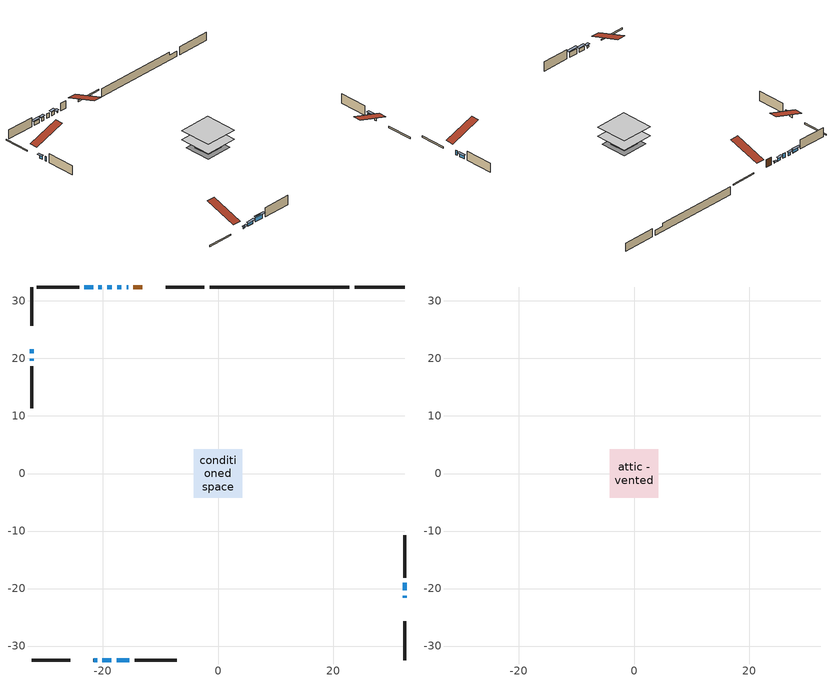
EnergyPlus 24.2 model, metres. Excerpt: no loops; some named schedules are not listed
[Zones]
conditioned space
 floor adiabatic (AdiabaticFloorConstruction): -4.24,-4.24 -4.24,4.24 4.24,4.24 4.24,-4.24 z0.59
 floor foundation (Slab1 construction): -2.09,-2.09 -2.09,2.09 2.09,2.09 2.09,-2.09 z-1.54
 floor foundation (Slab1 construction 1): -3.51,-3.51 -3.51,3.51 3.51,3.51 3.51,-3.51 z-1.54
 wall outside (RimJoist1 construction): -2.36,32.42 -9.1,32.42 / -32.42,-32.42 -25.67,-32.42 / -32.42,32.42 -32.42,25.67 / 32.42,-32.42 32.42,-25.67 z0.59:0.89
 wall outside (AdiabaticWallConstruction 1): -13.14,32.42 -14.7,32.42 z0.59:2.62
 wall outside (AdiabaticWallConstruction): -15.62,32.42 -15.86,32.42 z0.59:0.88; -16.78,32.42 -17.55,32.42 / -32.42,21.64 -32.42,20.88 / -20.17,32.42 -20.78,32.42 / -20.1,-32.42 -18.57,-32.42 / -21.71,32.42 -23.23,32.42 / 32.42,-20.33 32.42,-19.01 z0.59:1.51; -32.42,19.95 -32.42,19.56 / -18.47,32.42 -19.24,32.42 / 32.42,-21.64 32.42,-21.26 z0.59:1.81; -21.64,-32.42 -21.02,-32.42 z0.59:1.05; -17.64,-32.42 -15.43,-32.42 z0.59:1.96
 wall outside (Wall1 construction): -24.16,32.42 -31.49,32.42 / -14.5,-32.42 -7.17,-32.42 / -32.42,18.64 -32.42,11.31 / 32.42,-18.08 32.42,-10.75 z0.59:3.03
 wall foundation (FoundationWall1 construction): 32.42,32.42 23.78,32.42 z-1.54:0.59
 wall foundation (FoundationWall2 construction): -1.43,32.42,-1.54 -1.43,32.42,0.59 20.43,32.42,0.59 20.43,32.42,-0.18 22.85,32.42,-0.18 22.85,32.42,-1.54
 window (WindowConstruction 7): -15.63,32.42 -15.86,32.42 z0.59:0.87
 window (WindowConstruction 5): -16.78,32.42 -17.55,32.42 z0.59:1.5
 window (WindowConstruction 6): -32.42,21.64 -32.42,20.88 z0.59:1.5
 window (WindowConstruction 9): -32.42,19.95 -32.42,19.57 z0.59:1.81
 window (WindowConstruction 10): -18.48,32.42 -19.24,32.42 z0.59:1.81
 window (WindowConstruction 11): 32.42,-21.64 32.42,-21.26 z0.59:1.81
 window (WindowConstruction 8): -21.64,-32.42 -21.02,-32.42 z0.59:1.05
 window (WindowConstruction): -20.17,32.42 -20.78,32.42 z0.59:1.5
 window (WindowConstruction 1): -20.09,-32.42 -18.57,-32.42 z0.59:1.5
 window (WindowConstruction 2): -21.71,32.42 -23.23,32.42 z0.59:1.5
 window (WindowConstruction 3): 32.42,-20.33 32.42,-19.01 z0.59:1.5
 window (WindowConstruction 4): -17.64,-32.42 -15.43,-32.42 z0.59:1.96
 door (Door): -13.14,32.42 -14.7,32.42 z0.59:2.62
 ceiling adiabatic (AdiabaticFloorConstruction): 4.24,-4.24 4.24,4.24 -4.24,4.24 -4.24,-4.24 z0.59
attic - vented
 floor to conditioned space (Floor1 construction Reversed): -4.24,-4.24 -4.24,4.24 4.24,4.24 4.24,-4.24 z3.03
 roof outside (Roof1 construction): -12.21,32.42,3.03 -12.21,24.15,5.78 -10.03,24.15,5.78 -10.03,32.42,3.03; -22.57,-32.42,3.03 -22.57,-24.15,5.78 -24.75,-24.15,5.78 -24.75,-32.42,3.03; -32.42,22.57,3.03 -24.15,22.57,5.78 -24.15,24.75,5.78 -32.42,24.75,3.03; 32.42,-22.57,3.03 24.15,-22.57,5.78 24.15,-24.75,5.78 32.42,-24.75,3.03
shading: -16.15,32.42 -15.33,32.42 -15.33,33.03 -16.15,33.03 z1.17; -17.85,32.42 -16.49,32.42 -16.49,33.03 -17.85,33.03 z1.8; -32.42,20.58 -32.42,21.94 -33.03,21.94 -33.03,20.58 z1.8; -20.72,-32.42 -21.94,-32.42 -21.94,-33.03 -20.72,-33.03 z1.35; -21.08,32.42 -19.87,32.42 -19.87,33.03 -21.08,33.03 z1.8; -18.27,-32.42 -20.39,-32.42 -20.39,-33.03 -18.27,-33.03 z1.8; -23.53,32.42 -21.41,32.42 -21.41,33.03 -23.53,33.03 z1.8; 32.42,-18.71 32.42,-20.63 33.03,-20.63 33.03,-18.71 z1.8; -15.13,-32.42 -17.94,-32.42 -17.94,-33.03 -15.13,-33.03 z2.26
[Building]
Building 1: Terrain=Suburbs
[Site:Location]
Edmonton Intl AP_AB: Latitude {deg}=53.31; Longitude {deg}=-113.58; Time Zone {hr}=-7; Elevation {m}=723; Keep Site Location Information=Yes
[Site:GroundTemperature:Shallow]
-1.56185, -3.61833, -3.78302, -2.80711, 1.11059, 5.01004, 8.39065, 10.5322, 10.7141, 8.97234, 5.67794, 1.89811
[Site:WaterMainsTemperature]
Calculation Method=Schedule; Temperature Schedule=mains temperature schedule
[Material] Roughness=Rough; Thermal Absorptance=0.9
Name | Thickness {m} | Conductivity {W/m-K} | Density {kg/m3} | Specific Heat {J/kg-K} | Solar Absorptance | Visible Absorptance
asphalt or fiberglass shingles | 0.00635 | 0.162714 | 1121.4 | 1465.45 | 0.4 | 0.4
ceiling loosefill ins | 0.169333 | 0.0480833 | 16.02 | 1046.75 | 0.7 | 0.7
ceiling stud and cavity | 0.1397 | 0.10635 | 65.682 | 1177.47 | 0.7 | 0.7
concrete 4.0 in. | 0.1016 | 1.803125 | 2242.8 | 837.4 | 0.7 | 0.7
concrete 8.0 in. | 0.2032 | 1.803125 | 2242.8 | 837.4 | 0.7 | 0.7
door material | 0.04445 | 0.20624 | 512.64 | 1214.23 | 0.7 | 0.7
exterior vertical ins | 0.0507304 | 0.029427 | 32.04 | 1214.23 | 0.7 | 0.7
floor covering | 0.0127 | 0.0433444 | 54.468 | 1339.84 | 0.6 | 0.6
floor rigid ins; wall rigid ins | 0.512978 | 0.029427 | 32.04 | 1214.23 | 0.7 | 0.7
floor stud and cavity | 0.1397 | 1.75129 | 37.0049 | 1207.88 | 0.7 | 0.7
furniture material conditioned space 1 | 0.1524 | 0.115458 | 640.8 | 1214.23 | 0.6 | 0.6
gypsum board | 0.0127 | 0.160291 | 801 | 837.4 | 0.6 | 0.6
gypsum board 1 | 0.0127 | 0.160291 | 801 | 837.4 | 0.7 | 0.7
osb sheathing 0.5 in. | 0.0127 | 0.115458 | 512.64 | 1214.23 | 0.7 | 0.7
osb sheathing 0.75 in. | 0.01905 | 0.115458 | 512.64 | 1214.23 | 0.7 | 0.7
osb sheathing 2.0 in. | 0.0508 | 0.115458 | 512.64 | 1214.23 | 0.7 | 0.7
rim joist stud and cavity | 0.0508 | 0.0296634 | 125.044 | 1163.47 | 0.6 | 0.6
wall stud and cavity | 0.1397 | 0.112857 | 139.0536 | 1170.24 | 0.7 | 0.7
wall stud and cavity 1 | 0.0889 | 0.380278 | 52.3479 | 1209.89 | 0.7 | 0.7
wall stud and cavity 2 | 0.0889 | 0.391764 | 83.0341 | 1211.67 | 0.7 | 0.7
wood siding | 0.0254 | 0.102417 | 544.68 | 1172.36 | 0.4 | 0.4
wood siding 1; wood siding 2; wood siding 3 | 0.0254 | 0.102417 | 544.68 | 1172.36 | 0.7 | 0.7
[WindowMaterial:SimpleGlazingSystem]
Name | U-Factor {W/m2-K} | Solar Heat Gain Coefficient
WindowMaterial | 7.50177 | 0.69
WindowMaterial 1 | 7.08671 | 0.75
WindowMaterial 2 | 2.45233 | 0.53
WindowMaterial 3 | 7.13781 | 0.74
WindowMaterial 4 | 2.20079 | 0.65
WindowMaterial 5 | 7.3797 | 0.71
WindowMaterial 6 | 4.05466 | 0.41
WindowMaterial 7 | 4.13529 | 0.44
WindowMaterial 8 | 7.62158 | 0.68
[Construction]
AdiabaticFloorConstruction: floor stud and cavity, floor rigid ins, osb sheathing 0.75 in., floor covering
AdiabaticWallConstruction: wood siding 2, wall rigid ins, wall stud and cavity 1, gypsum board
AdiabaticWallConstruction 1: wood siding 3, wall rigid ins, wall stud and cavity 1, gypsum board
Door: door material
Floor1 construction Reversed: gypsum board, ceiling stud and cavity, ceiling loosefill ins
FoundationWall1 construction: concrete 8.0 in.
FoundationWall2 construction: concrete 8.0 in., gypsum board 1
furniture construction conditioned space 1: furniture material conditioned space 1
PartitionWallConstruction: gypsum board, wall stud and cavity 2, gypsum board
RimJoist1 construction: wood siding 1, osb sheathing 2.0 in., rim joist stud and cavity
Roof1 construction: asphalt or fiberglass shingles
Slab1 construction; Slab1 construction 1: concrete 4.0 in.
Wall1 construction: wood siding, osb sheathing 0.5 in., wall stud and cavity, gypsum board
WindowConstruction: WindowMaterial
WindowConstruction 1: WindowMaterial 1
WindowConstruction 10; WindowConstruction 11; WindowConstruction 9: WindowMaterial 8
WindowConstruction 2: WindowMaterial 2
WindowConstruction 3: WindowMaterial 3
WindowConstruction 4: WindowMaterial 4
WindowConstruction 5; WindowConstruction 6: WindowMaterial 5
WindowConstruction 7: WindowMaterial 6
WindowConstruction 8: WindowMaterial 7
[Zone] Multiplier=1; Part of Total Floor Area=Yes
Name | Volume {m3}
attic - vented | 32.1994
conditioned space | 335.6
[Space]
Name | Zone | Volume {m3}
attic - vented 1 | attic - vented | 32.1994
conditioned space 1 | conditioned space | 335.6
[ZoneInfiltration:EffectiveLeakageArea]
infil attic - vented 1: Zone or Space=attic - vented 1; Schedule=Always On Discrete; Effective Air Leakage Area {cm2}=2504.35; Stack Coefficient=0.000191571; Wind Coefficient=9.35157e-06
[ZoneMixing]
whole house fan mix: Zone or Space=attic - vented; Schedule=Always On Continuous; Design Flow Rate Calculation Method=Flow/Zone; Design Flow Rate {m3/s}=0; Source Zone or Space=conditioned space
[SurfaceProperty:ExposedFoundationPerimeter] Exposed Perimeter Calculation Method=TotalExposedPerimeter
Name | Total Exposed Perimeter {m}
Slab1 | 8.63501
Slab1 1 | 24.283
[InternalMass] Zone or ZoneList=conditioned space; Space or SpaceList=conditioned space 1
Name | Construction | Surface Area {m2}
furniture mass conditioned space 1 | furniture construction conditioned space 1 | 55.5601
partition wall mass | PartitionWallConstruction | 138.9
[Lights]
interior lighting: Zone or ZoneList or Space or SpaceList=conditioned space 1; Schedule=interior lighting schedule; Design Level Calculation Method=LightingLevel; Lighting Level {W}=343.2; Return Air Fraction=0; Fraction Radiant=0.6; Fraction Visible=0.2; Fraction Replaceable=1
[People]
occupants: Zone or ZoneList or Space or SpaceList=conditioned space 1; Number of People Schedule=occupants schedule; Number of People Calculation Method=People; Number of People=3; Fraction Radiant=0.314171; Sensible Heat Fraction=0.56303; Activity Level Schedule=occupants activity schedule; Carbon Dioxide Generation Rate {m3/s-W}=0; Enable ASHRAE 55 Comfort Warnings=No; Mean Radiant Temperature Calculation Type=EnclosureAveraged
[ElectricEquipment] Zone or ZoneList or Space or SpaceList=conditioned space 1; Design Level Calculation Method=EquipmentLevel
Name | Schedule | Design Level {W} | Fraction Latent | Fraction Radiant | Fraction Lost
clothes dryer | clothes dryer schedule | 140.772 | 0.015 | 0.081 | 0.85
clothes washer | clothes washer schedule | 32.1985 | 0.03 | 0.162 | 0.7
cooking range | cooking range schedule | 215.147 | 0.08 | 0.432 | 0.2
dishwasher | dishwasher schedule | 66.8632 | 0.3 | 0.18 | 0.4
fridge | fridge schedule | 72.9452 | 0 | 0.6 | 0
mech vent bath fan 0 | mech vent bath fan 0 schedule | 25.1 | 0 | 0 | 1
mech vent bath fan 1 | mech vent bath fan 1 schedule | 25.1 | 0 | 0 | 1
mech vent house fan | mech vent house fan schedule | 0 | 0 | 0 | 1
mech vent house fan cfis | mech vent house fan cfis schedule | 0 | 0 | 0 | 0
mech vent range fan 0 | mech vent range fan 0 schedule | 57 | 0 | 0 | 1
misc plug loads | misc plug loads schedule | 494.7 | 0.045 | 0.513 | 0.1
whole house fan | Always On Discrete | 0 | 0 | 0 | 1
[OtherEquipment] Zone or ZoneList or Space or SpaceList=conditioned space 1; Design Level Calculation Method=EquipmentLevel
Name | Fuel Type | Schedule | Design Level {W} | Fraction Latent | Fraction Radiant | Fraction Lost
clothes dryer 1 | Electricity | clothes dryer schedule | 0 | 0.015 | 0.081 | 0.85
cooking range 1 | Electricity | cooking range schedule | 0 | 0.08 | 0.432 | 0.2
general water use latent | None | general water use schedule | 62.594 | 1 | 0 | 0
general water use sensible | None | general water use schedule | -61.6891 | 0 | 0.6 | 0
mech vent house fan latent load | None | Always On Discrete | 0 | 1 | 0 | 0
mech vent house fan sensible load | None | Always On Discrete | 0 | 0 | 0 | 0
water heater energy adjustment1 | NaturalGas | Always On Discrete | 0.01 | 0 | 0 | 1
[ZoneInfiltration:DesignFlowRate] Zone or ZoneList or Space or SpaceList=conditioned space 1; Schedule=Always On Discrete; Design Flow Rate Calculation Method=Flow/Zone; Design Flow Rate {m3/s}=0
infil flow; natural vent flow; whole house fan flow
[AvailabilityManager:Scheduled]
furnace airloop Availability Manager: Schedule=Always On Discrete
[Foundation:Kiva] Initial Indoor Air Temperature {C}=18; Wall Height Above Grade {m}=0.590001; Wall Depth Below Slab {m}=0.2032
Name | Custom Block Material Name 1 | Custom Block Depth 1 {m} | Custom Block X Position 1 {m} | Custom Block Z Position 1 {m}
Foundation Kiva 1
Foundation Kiva 2 | exterior vertical ins | 2.13 | 0.2159 | 0
[Foundation:Kiva:Settings]
Soil Conductivity {W/m-K}=0.849921; Soil Density {kg/m3}=1842.3; Soil Specific Heat {J/kg-K}=418.7; Ground Solar Absorptivity=0.9; Ground Thermal Absorptivity=0.9; Ground Surface Roughness {m}=0.03; Far-Field Width {m}=40; Deep-Ground Boundary Condition=ZeroFlux; Deep-Ground Depth {m}=40; Minimum Cell Dimension {m}=0.2; Maximum Cell Growth Coefficient=3; Simulation Timestep=Timestep
[Exterior:Lights]
exterior lighting: Schedule=exterior lighting schedule; Design Level {W}=75.6
[EnergyManagementSystem:GlobalVariable]
furnace_airloop_Fan_RTF
infil_program_Qfan
infil_program_Qinf
natural_vent_program_Qnv
natural_vent_program_Qwhf
[EnergyManagementSystem:Sensor]
Name | Output:Variable or Output:Meter Index Key | Output:Variable or Output:Meter
airflow_gain | infil flow | Infiltration Sensible Heat Gain Energy
airflow_gain_1 | natural vent flow | Infiltration Sensible Heat Gain Energy
airflow_gain_2 | whole house fan flow | Infiltration Sensible Heat Gain Energy
airflow_loss | infil flow | Infiltration Sensible Heat Loss Energy
airflow_loss_1 | natural vent flow | Infiltration Sensible Heat Loss Energy
airflow_loss_2 | whole house fan flow | Infiltration Sensible Heat Loss Energy
clg_load_cond |  | Cooling:EnergyTransfer:Zone:CONDITIONED SPACE
clg_sp_s; clg_sp_s_1 | cooling setpoint | Schedule Value
clothes_dryer_exhaust_0_sch_s | clothes dryer exhaust 0 schedule | Schedule Value
cool_season | cooling season schedule | Schedule Value
htg_load_cond |  | Heating:EnergyTransfer:Zone:CONDITIONED SPACE
htg_sp_s; htg_sp_s_1 | heating setpoint | Schedule Value
ig_ee_conv | clothes dryer | Electric Equipment Convective Heating Energy
ig_ee_conv_2 | cooking range | Electric Equipment Convective Heating Energy
ig_ee_conv_4 | fridge | Electric Equipment Convective Heating Energy
ig_ee_conv_5 | misc plug loads | Electric Equipment Convective Heating Energy
ig_ee_conv_6 | whole house fan | Electric Equipment Convective Heating Energy
ig_ee_rad | clothes dryer | Electric Equipment Radiant Heating Energy
ig_ee_rad_2 | cooking range | Electric Equipment Radiant Heating Energy
ig_ee_rad_4 | fridge | Electric Equipment Radiant Heating Energy
ig_ee_rad_5 | misc plug loads | Electric Equipment Radiant Heating Energy
ig_ee_rad_6 | whole house fan | Electric Equipment Radiant Heating Energy
ig_lgt_conv | interior lighting | Lights Convective Heating Energy
ig_lgt_rad | interior lighting | Lights Radiant Heating Energy
ig_lgt_vis | interior lighting | Lights Visible Radiation Heating Energy
ig_oe_conv | clothes dryer 1 | Other Equipment Convective Heating Energy
ig_oe_conv_1 | cooking range 1 | Other Equipment Convective Heating Energy
ig_oe_conv_2 | general water use latent | Other Equipment Convective Heating Energy
ig_oe_conv_3 | general water use sensible | Other Equipment Convective Heating Energy
ig_oe_conv_4 | water heater energy adjustment1 | Other Equipment Convective Heating Energy
ig_oe_rad | clothes dryer 1 | Other Equipment Radiant Heating Energy
ig_oe_rad_1 | cooking range 1 | Other Equipment Radiant Heating Energy
ig_oe_rad_2 | general water use latent | Other Equipment Radiant Heating Energy
ig_oe_rad_3 | general water use sensible | Other Equipment Radiant Heating Energy
ig_oe_rad_4 | water heater energy adjustment1 | Other Equipment Radiant Heating Energy
ig_ppl_conv | occupants | People Convective Heating Energy
ig_ppl_rad | occupants | People Radiant Heating Energy
im_conv | furniture mass conditioned space 1 | Surface Inside Face Convection Heat Gain Energy
im_conv_1 | partition wall mass | Surface Inside Face Convection Heat Gain Energy
im_ig | furniture mass conditioned space 1 | Surface Inside Face Internal Gains Radiation Heat Gain Energy
im_ig_1 | partition wall mass | Surface Inside Face Internal Gains Radiation Heat Gain Energy
im_lgt | furniture mass conditioned space 1 | Surface Inside Face Lights Radiation Heat Gain Energy
im_lgt_1 | partition wall mass | Surface Inside Face Lights Radiation Heat Gain Energy
im_sol | furniture mass conditioned space 1 | Surface Inside Face Solar Radiation Heat Gain Energy
im_sol_1 | partition wall mass | Surface Inside Face Solar Radiation Heat Gain Energy
im_surf | furniture mass conditioned space 1 | Surface Inside Face Net Surface Thermal Radiation Heat Gain Energy
im_surf_1 | partition wall mass | Surface Inside Face Net Surface Thermal Radiation Heat Gain Energy
mech_vent_bath_fan_0_sch_s | mech vent bath fan 0 schedule | Schedule Value
mech_vent_bath_fan_1_sch_s | mech vent bath fan 1 schedule | Schedule Value
mech_vent_range_fan_0_sch_s | mech vent range fan 0 schedule | Schedule Value
mv_conv | mech vent bath fan 0 | Electric Equipment Convective Heating Energy
mv_conv_1 | mech vent bath fan 1 | Electric Equipment Convective Heating Energy
mv_conv_2 | mech vent house fan | Electric Equipment Convective Heating Energy
mv_conv_3 | mech vent house fan cfis | Electric Equipment Convective Heating Energy
mv_conv_4 | mech vent range fan 0 | Electric Equipment Convective Heating Energy
mv_conv_5 | mech vent house fan latent load | Other Equipment Convective Heating Energy
mv_conv_6 | mech vent house fan sensible load | Other Equipment Convective Heating Energy
mv_rad | mech vent bath fan 0 | Electric Equipment Radiant Heating Energy
mv_rad_1 | mech vent bath fan 1 | Electric Equipment Radiant Heating Energy
mv_rad_2 | mech vent house fan | Electric Equipment Radiant Heating Energy
mv_rad_3 | mech vent house fan cfis | Electric Equipment Radiant Heating Energy
mv_rad_4 | mech vent range fan 0 | Electric Equipment Radiant Heating Energy
mv_rad_5 | mech vent house fan latent load | Other Equipment Radiant Heating Energy
mv_rad_6 | mech vent house fan sensible load | Other Equipment Radiant Heating Energy
natural_vent_s | natural vent schedule | Schedule Value
out_pb_s |  | Site Outdoor Air Barometric Pressure
out_wt_s |  | Site Outdoor Air Humidity Ratio
site_vw_s |  | Site Wind Speed
ss_back_out | Window1 | Surface Window Shortwave from Zone Back Out Window Heat Transfer Rate
ss_back_out_1 | Window10 | Surface Window Shortwave from Zone Back Out Window Heat Transfer Rate
ss_back_out_10 | Window8 | Surface Window Shortwave from Zone Back Out Window Heat Transfer Rate
ss_back_out_11 | Window9 | Surface Window Shortwave from Zone Back Out Window Heat Transfer Rate
ss_back_out_2 | Window11 | Surface Window Shortwave from Zone Back Out Window Heat Transfer Rate
ss_back_out_3 | Window12 | Surface Window Shortwave from Zone Back Out Window Heat Transfer Rate
ss_back_out_4 | Window13 | Surface Window Shortwave from Zone Back Out Window Heat Transfer Rate
ss_back_out_5 | Window15 | Surface Window Shortwave from Zone Back Out Window Heat Transfer Rate
ss_back_out_6 | Window2 | Surface Window Shortwave from Zone Back Out Window Heat Transfer Rate
ss_back_out_7 | Window5 | Surface Window Shortwave from Zone Back Out Window Heat Transfer Rate
ss_back_out_8 | Window6 | Surface Window Shortwave from Zone Back Out Window Heat Transfer Rate
ss_back_out_9 | Window7 | Surface Window Shortwave from Zone Back Out Window Heat Transfer Rate
ss_conv | Door1 | Surface Inside Face Convection Heat Gain Energy
ss_conv_1 | Window1 | Surface Inside Face Convection Heat Gain Energy
ss_conv_10 | Window7 | Surface Inside Face Convection Heat Gain Energy
ss_conv_11 | Window8 | Surface Inside Face Convection Heat Gain Energy
ss_conv_12 | Window9 | Surface Inside Face Convection Heat Gain Energy
ss_conv_2 | Window10 | Surface Inside Face Convection Heat Gain Energy
ss_conv_3 | Window11 | Surface Inside Face Convection Heat Gain Energy
ss_conv_4 | Window12 | Surface Inside Face Convection Heat Gain Energy
ss_conv_5 | Window13 | Surface Inside Face Convection Heat Gain Energy
ss_conv_6 | Window15 | Surface Inside Face Convection Heat Gain Energy
ss_conv_7 | Window2 | Surface Inside Face Convection Heat Gain Energy
ss_conv_8 | Window5 | Surface Inside Face Convection Heat Gain Energy
ss_conv_9 | Window6 | Surface Inside Face Convection Heat Gain Energy
ss_ig | Door1 | Surface Inside Face Internal Gains Radiation Heat Gain Energy
ss_ig_1 | Window1 | Surface Inside Face Internal Gains Radiation Heat Gain Energy
ss_ig_10 | Window7 | Surface Inside Face Internal Gains Radiation Heat Gain Energy
ss_ig_11 | Window8 | Surface Inside Face Internal Gains Radiation Heat Gain Energy
ss_ig_12 | Window9 | Surface Inside Face Internal Gains Radiation Heat Gain Energy
ss_ig_2 | Window10 | Surface Inside Face Internal Gains Radiation Heat Gain Energy
ss_ig_3 | Window11 | Surface Inside Face Internal Gains Radiation Heat Gain Energy
ss_ig_4 | Window12 | Surface Inside Face Internal Gains Radiation Heat Gain Energy
ss_ig_5 | Window13 | Surface Inside Face Internal Gains Radiation Heat Gain Energy
ss_ig_6 | Window15 | Surface Inside Face Internal Gains Radiation Heat Gain Energy
ss_ig_7 | Window2 | Surface Inside Face Internal Gains Radiation Heat Gain Energy
ss_ig_8 | Window5 | Surface Inside Face Internal Gains Radiation Heat Gain Energy
ss_ig_9 | Window6 | Surface Inside Face Internal Gains Radiation Heat Gain Energy
ss_lgt | Door1 | Surface Inside Face Lights Radiation Heat Gain Energy
ss_sol | Door1 | Surface Inside Face Solar Radiation Heat Gain Energy
ss_surf | Door1 | Surface Inside Face Net Surface Thermal Radiation Heat Gain Energy
ss_surf_1 | Window1 | Surface Inside Face Net Surface Thermal Radiation Heat Gain Energy
ss_surf_10 | Window7 | Surface Inside Face Net Surface Thermal Radiation Heat Gain Energy
ss_surf_11 | Window8 | Surface Inside Face Net Surface Thermal Radiation Heat Gain Energy
ss_surf_12 | Window9 | Surface Inside Face Net Surface Thermal Radiation Heat Gain Energy
ss_surf_2 | Window10 | Surface Inside Face Net Surface Thermal Radiation Heat Gain Energy
ss_surf_3 | Window11 | Surface Inside Face Net Surface Thermal Radiation Heat Gain Energy
ss_surf_4 | Window12 | Surface Inside Face Net Surface Thermal Radiation Heat Gain Energy
ss_surf_5 | Window13 | Surface Inside Face Net Surface Thermal Radiation Heat Gain Energy
ss_surf_6 | Window15 | Surface Inside Face Net Surface Thermal Radiation Heat Gain Energy
ss_surf_7 | Window2 | Surface Inside Face Net Surface Thermal Radiation Heat Gain Energy
ss_surf_8 | Window5 | Surface Inside Face Net Surface Thermal Radiation Heat Gain Energy
ss_surf_9 | Window6 | Surface Inside Face Net Surface Thermal Radiation Heat Gain Energy
ss_trans_in | Window1 | Surface Window Transmitted Solar Radiation Rate
ss_trans_in_1 | Window10 | Surface Window Transmitted Solar Radiation Rate
ss_trans_in_10 | Window8 | Surface Window Transmitted Solar Radiation Rate
ss_trans_in_11 | Window9 | Surface Window Transmitted Solar Radiation Rate
ss_trans_in_2 | Window11 | Surface Window Transmitted Solar Radiation Rate
ss_trans_in_3 | Window12 | Surface Window Transmitted Solar Radiation Rate
ss_trans_in_4 | Window13 | Surface Window Transmitted Solar Radiation Rate
ss_trans_in_5 | Window15 | Surface Window Transmitted Solar Radiation Rate
ss_trans_in_6 | Window2 | Surface Window Transmitted Solar Radiation Rate
ss_trans_in_7 | Window5 | Surface Window Transmitted Solar Radiation Rate
ss_trans_in_8 | Window6 | Surface Window Transmitted Solar Radiation Rate
ss_trans_in_9 | Window7 | Surface Window Transmitted Solar Radiation Rate
ss_trans_out | Window1 | Surface Inside Face Initial Transmitted Diffuse Transmitted Out Window Solar Radiation Rate
ss_trans_out_1 | Window10 | Surface Inside Face Initial Transmitted Diffuse Transmitted Out Window Solar Radiation Rate
ss_trans_out_10 | Window8 | Surface Inside Face Initial Transmitted Diffuse Transmitted Out Window Solar Radiation Rate
ss_trans_out_11 | Window9 | Surface Inside Face Initial Transmitted Diffuse Transmitted Out Window Solar Radiation Rate
ss_trans_out_2 | Window11 | Surface Inside Face Initial Transmitted Diffuse Transmitted Out Window Solar Radiation Rate
ss_trans_out_3 | Window12 | Surface Inside Face Initial Transmitted Diffuse Transmitted Out Window Solar Radiation Rate
ss_trans_out_4 | Window13 | Surface Inside Face Initial Transmitted Diffuse Transmitted Out Window Solar Radiation Rate
ss_trans_out_5 | Window15 | Surface Inside Face Initial Transmitted Diffuse Transmitted Out Window Solar Radiation Rate
ss_trans_out_6 | Window2 | Surface Inside Face Initial Transmitted Diffuse Transmitted Out Window Solar Radiation Rate
ss_trans_out_7 | Window5 | Surface Inside Face Initial Transmitted Diffuse Transmitted Out Window Solar Radiation Rate
ss_trans_out_8 | Window6 | Surface Inside Face Initial Transmitted Diffuse Transmitted Out Window Solar Radiation Rate
ss_trans_out_9 | Window7 | Surface Inside Face Initial Transmitted Diffuse Transmitted Out Window Solar Radiation Rate
s_conv | Floor1 | Surface Inside Face Convection Heat Gain Energy
s_conv_1 | FoundationWall1 | Surface Inside Face Convection Heat Gain Energy
s_conv_10 | Slab1 1 | Surface Inside Face Convection Heat Gain Energy
s_conv_11 | Wall1:0 | Surface Inside Face Convection Heat Gain Energy
s_conv_12 | Wall1:180 | Surface Inside Face Convection Heat Gain Energy
s_conv_13 | Wall1:270 | Surface Inside Face Convection Heat Gain Energy
s_conv_14 | Wall1:90 | Surface Inside Face Convection Heat Gain Energy
s_conv_2 | FoundationWall2 | Surface Inside Face Convection Heat Gain Energy
s_conv_3 | inferred conditioned ceiling | Surface Inside Face Convection Heat Gain Energy
s_conv_4 | inferred conditioned floor | Surface Inside Face Convection Heat Gain Energy
s_conv_5 | RimJoist1:0 | Surface Inside Face Convection Heat Gain Energy
